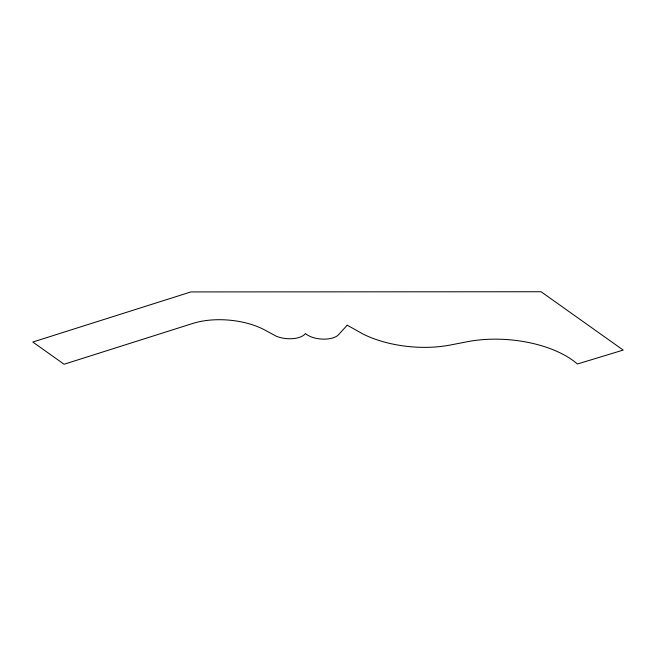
<?xml version="1.0" encoding="UTF-8"?>
<svg xmlns="http://www.w3.org/2000/svg" width="656" height="656" viewBox="0 0 656 656"><rect width="100%" height="100%" fill="white"/><g stroke="black" fill="none" stroke-linecap="round" stroke-linejoin="round"><path stroke-width="0.98" d="M347.221 325.196L338.02 335.257A18.868 9.323 5 0 1 305.45 333.56A19.336 9.553 5 0 1 276.266 336.216L266.894 331.182A55.621 27.47 5 0 0 192.807 323.441L64.075 364.252L32.8 342.03L190.937 291.92L541.093 291.748L623.2 350.083L577.403 364.006A83.714 41.353 5 0 0 467.597 341.678L450.377 345.007A78.039 38.548 5 0 1 363.17 334.109L347.221 325.196"/></g></svg>
